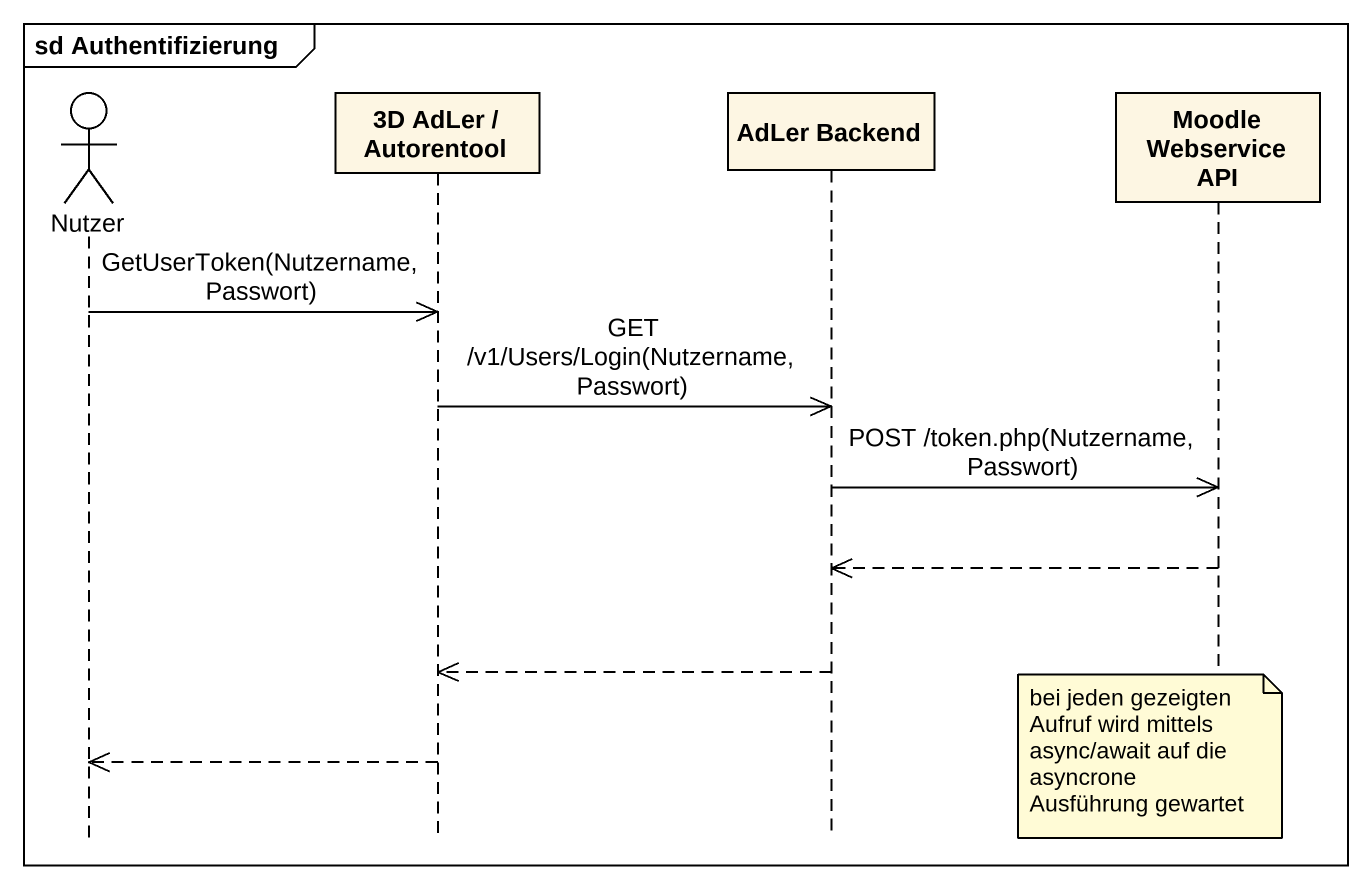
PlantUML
@startuml
mainframe sd Authentifizierung
hide footbox
actor Nutzer
participant "3D AdLer / Autorentool" as o3D_AdLer_Autorentool
participant "AdLer Backend" as AdLer_Backend
participant "Moodle Webservice API" as Moodle_Webservice_API

Nutzer ->> o3D_AdLer_Autorentool : GetUserToken(Nutzername, Passwort)
o3D_AdLer_Autorentool ->> AdLer_Backend : GET /v1/Users/Login(Nutzername, Passwort)
AdLer_Backend ->> Moodle_Webservice_API : POST /token.php(Nutzername, Passwort)
Moodle_Webservice_API -->> AdLer_Backend
AdLer_Backend -->> o3D_AdLer_Autorentool
note over Moodle_Webservice_API : bei jeden gezeigten Aufruf wird mittels async/await auf die asyncrone Ausführung gewartet
o3D_AdLer_Autorentool -->> Nutzer
@enduml
